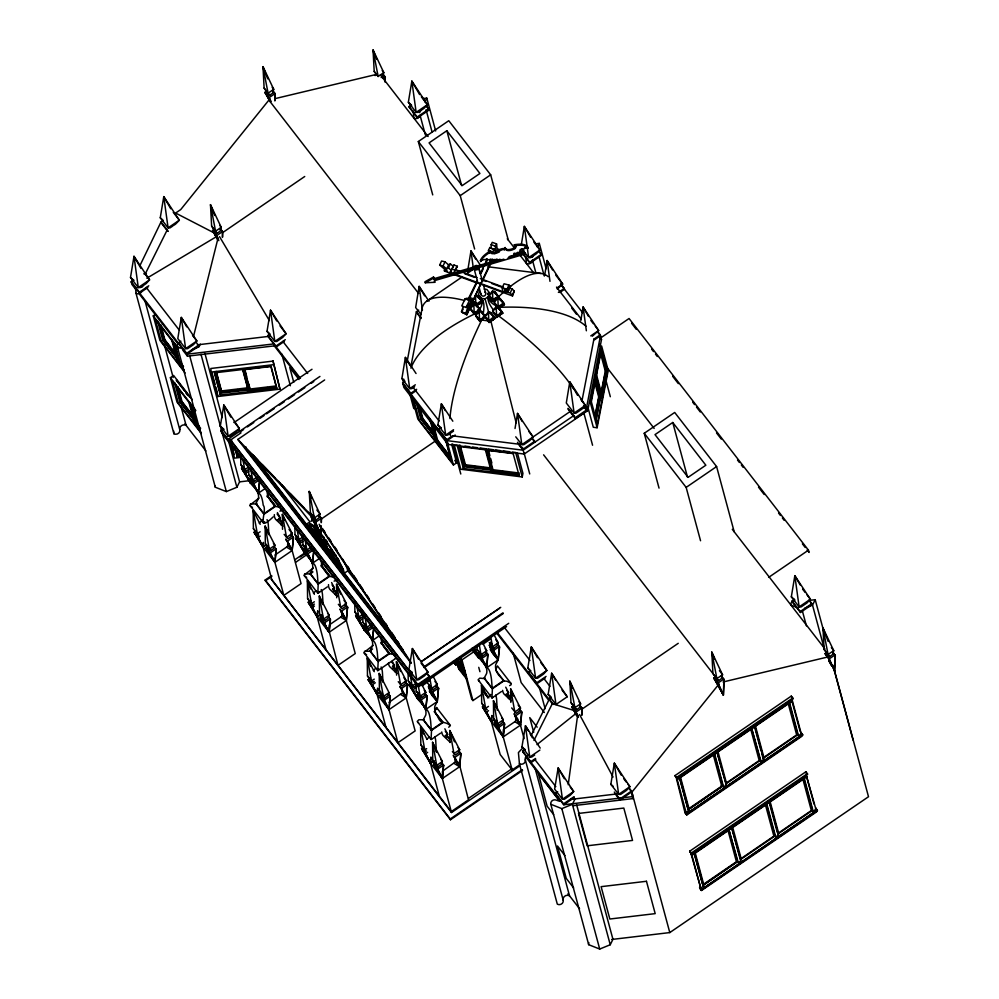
<?xml version="1.0" encoding="UTF-8"?>
<svg xmlns="http://www.w3.org/2000/svg" width="999" height="999" viewBox="0 0 999 999"><rect width="100%" height="100%" fill="white"/><g stroke="black" fill="none" stroke-linecap="round" stroke-linejoin="round"><path stroke-width="1.5" d="M274.962 559.39L274.912 562.325L283.828 595.379L301.061 583.603L292.145 550.549L285.789 539.01M442.457 771.203L442.345 778.533L451.261 811.588L468.494 799.812L458.903 762.424M503.334 729.582L503.221 736.912L512.137 769.967L519.517 764.922M222.39 237.412L222.577 231.556L220.117 228.371M274.862 100.862L275.087 93.556L272.615 90.372M321.129 525.624L320.854 534.403L311.563 517.932L311.326 517.057L313.686 515.434M321.216 522.702L321.353 518.306L318.893 515.122M385.015 81.231L385.152 76.848L383.516 74.725M581.705 715.359L581.942 708.041L580.294 705.918M222.59 237L222.577 231.556L216.658 235.614L218.831 240.672M275.025 100.512L275.087 93.556L269.168 97.602L270.692 101.274M321.141 528.321L320.854 534.403L311.326 517.057L315.434 522.365L320.854 534.403L320.13 530.007M321.441 522.227L321.353 518.306L315.434 522.365L320.854 534.403L320.08 529.807M385.177 82.293L385.152 76.848L383.179 78.197M581.88 715.009L581.942 708.041L576.023 712.087L578.196 717.157M832.617 651.685L835.314 655.744L834.577 670.953L829.158 658.915L825.049 653.608L827.409 651.985M381.343 643.793L380.794 642.682M799.212 736.688L689.697 811.787L688.224 809.764L679.707 778.383L688.161 809.689L722.814 785.988L713.96 753.196M702.896 885.489L737.499 861.613L729.058 830.306M268.456 491.933L267.282 496.865L267.42 495.566L275.399 505.881L263.898 513.748L255.919 503.434L258.316 498.888A70.991 26.149 11 0 0 256.643 490.184M322.64 561.913L321.553 566.87L320.891 565.322M273.127 516.933C255.007 534.477 267.944 510.164 263.224 505.244A70.991 11.701 -82.8 0 0 260.377 494.705L250.374 482.879L251.049 475.399M259.44 481.231L258.354 493.194L264.111 489.26M263.361 542.395L262.949 546.878L271.865 579.932M321.603 565.534L329.595 575.849L318.082 583.716L317.407 575.212A70.991 11.701 -82.8 0 0 314.573 564.685L304.558 552.859L305.232 545.379M313.624 551.198L312.537 563.161L320.592 557.667M317.682 610.876L317.133 616.858L326.061 649.899M335.314 594.605L335.589 591.62L333.117 588.436M310.689 600.511L308.316 602.135L308.516 602.872L317.133 616.858L329.096 632.305L329.22 624.962L340.721 617.107L346.328 620.516L341.621 611.113L347.54 607.067L346.328 620.516L329.096 632.305L328.646 629.295L338.012 665.346L355.244 653.571L346.328 620.516L347.54 607.067L345.08 603.871M381.506 642.894L389.485 653.209L377.984 661.063L377.31 652.572A70.991 11.701 -82.8 0 0 374.463 642.032L364.46 630.207L364.997 624.225M373.526 628.558L372.44 640.521L378.196 636.588M377.585 688.224L377.035 694.205L385.951 727.26M399.875 686.338L406.231 697.876L415.147 730.918L397.914 742.707L388.998 709.652L390.209 696.191L388.574 694.068M395.217 671.952L395.479 668.968L393.019 665.784M434.14 711.563L442.832 722.09L431.331 729.957L430.656 721.453A70.991 11.701 -82.8 0 0 427.809 710.913L417.794 699.088L418.344 693.106M430.919 757.105L430.382 763.086L439.298 796.141M448.726 727.235L450.387 725.586C443.431 720.004 441.296 725.336 437.737 716.608A70.991 26.149 11 0 1 434.902 706.081L437.287 701.535L438.511 688.086L436.039 684.889M479.083 652.984L478.671 657.467L488.686 669.293A70.991 11.701 -82.8 0 1 491.533 679.832L492.207 688.336L503.708 680.469L498.613 674.987A70.991 26.149 11 0 1 495.779 664.46L498.164 659.914L499.587 647.202L496.915 643.281M490.584 645.117L490.859 642.132M491.795 715.496L491.258 721.478L500.174 754.52L512.137 769.967M490.097 642.832A84.703 31.206 11 0 0 493.131 654.07L498.164 659.914L499.388 646.465L493.456 650.511L498.164 659.914L486.663 667.782L478.046 653.808L477.847 653.071L480.219 651.448M509.44 699.225L509.702 696.228L508.066 694.105M254.021 486.525L250.374 482.879L251.161 475.811M259.777 480.482L258.354 493.194L249.538 478.471L253.646 483.778L258.354 493.194L258.142 490.084M263.424 542.644L262.949 546.878L274.912 562.325L292.145 550.549L293.556 537.824L290.896 533.903M281.281 525.212L281.393 521.64L278.933 518.456M308.216 556.493L304.558 552.859L305.182 547.202M313.961 550.449L312.537 563.161L303.921 549.188L303.721 548.451L306.094 546.828M317.769 611.201L317.133 616.858L321.228 614.647M368.107 633.853L364.46 630.207L365.085 624.55M373.863 627.797L372.44 640.521L363.624 625.799L367.732 631.106L372.44 640.521L372.227 637.399M377.672 688.548L377.035 694.205L388.998 709.652L406.231 697.876L407.642 685.152L404.982 681.231M388.998 709.652L384.29 700.237L380.182 694.929L388.998 709.652L390.209 696.191L384.29 700.237L388.998 709.652L380.382 695.679L380.182 694.929L382.555 693.318M419.755 700.911L417.794 699.088L418.431 693.443M425.362 693.818L427.197 696.69L425.786 709.402L437.287 701.535L438.511 688.086L432.579 692.132L437.287 701.535L436.838 698.538M431.006 757.442L430.382 763.086L442.345 778.533L459.577 766.757L460.989 754.045L459.14 751.173M441.895 775.536L442.345 778.533L437.637 769.13L443.556 765.084L442.345 778.533L433.529 763.823L437.637 769.13L442.345 778.533L443.556 765.084L441.92 762.961M478.996 654.645L478.671 657.467L473.189 648.576M486.451 664.672L486.663 667.782L481.955 658.378L487.874 654.333L486.663 667.782L477.847 653.071L481.955 658.378L486.663 667.782L487.874 654.333L486.238 652.197M490.659 645.366L490.971 642.544M491.895 715.821L491.258 721.478L503.221 736.912L520.454 725.137L521.865 712.424L519.205 708.491M502.797 721.34L504.632 724.2L503.221 736.912L494.605 722.939L494.405 722.202L496.765 720.579M568.219 784.752L577.684 714.809M381.568 643.893L382.192 640.309M130.494 277.472L133.991 256.318L149.563 279.87L146.154 283.566L140.285 287.575L138.299 287.562L130.494 277.472L133.916 280.382M172.989 225.886L170.055 227.884L168.082 227.872L160.265 217.782L163.774 196.628L179.333 220.18L176.786 222.952M220.304 426.173L223.813 405.02L239.373 428.559L235.964 432.267L230.095 436.276L228.122 436.263L220.304 426.173L223.726 429.071M267.02 331.343L270.517 310.19L286.089 333.741L282.68 337.437L276.81 341.458L274.825 341.433L267.02 331.343L269.305 333.279M408.354 102.26L411.85 81.106L427.41 104.658L424.013 108.354L418.131 112.375L416.158 112.35L408.354 102.26L410.626 104.196M414.622 386.663L411.688 388.661L409.715 388.648L401.898 378.559L405.394 357.405L416.046 373.514M453.534 431.093L447.652 435.114L445.679 435.089L437.874 425.012L441.371 403.846L452.834 421.203M467.457 272.115L470.966 250.949L480.794 265.821M408.878 669.692L412.387 648.538L427.947 672.09L424.55 675.786L418.668 679.795L416.695 679.782L408.878 669.692L412.312 672.589M521.353 244.518L524.35 226.386L539.922 249.937L536.513 253.634L530.644 257.655L528.658 257.63L521.715 248.664M515.022 428.521L517.519 413.411L533.079 436.963L529.682 440.659L523.801 444.68L521.828 444.655L515.759 436.813M544.617 275.624L547.115 260.514L562.674 284.066L557.317 289.111M580.831 320.567L583.079 306.968L598.651 330.519L592.307 336.226M527.784 668.094L531.293 646.94L546.853 670.491L543.444 674.188L537.574 678.196L535.601 678.184L527.784 668.094L530.069 670.029M534.665 755.032L531.73 757.03L529.757 757.017L521.94 746.927L525.449 725.774L540.197 748.076M548.151 694.392L551.648 673.239L567.22 696.79L555.968 704.482L548.151 694.392L550.437 696.328M610.839 784.315L614.335 763.149L629.907 786.7L626.498 790.409L620.629 794.417L618.656 794.392L610.839 784.315L613.124 786.25M791.333 596.828L794.829 575.674L810.389 599.225L806.992 602.921L801.111 606.93L799.138 606.917L791.333 596.828L794.754 599.725M403.746 379.133L402.872 383.666L447.003 440.646L523.151 450.212L574 415.447M406.968 362.512L416.371 311.75L418.731 310.14M410.876 366.508L422.365 307.155A152.41 42.258 34 0 1 464.772 300.549M479.22 309.802A49.388 19.93 -13.4 0 0 478.509 295.204L479.27 291.333M477.41 307.367L477.972 304.483A49.388 13.699 34 0 0 482.642 300.387M493.306 309.777A49.388 13.699 34 0 1 488.561 296.466L489.31 292.595L486.9 289.473L484.128 289.136M463.374 468.456L457.392 446.291L513.074 453.284L519.055 475.449L463.374 468.456L464.011 465.172L462.812 460.739M491.383 469.53L465.147 466.233L465.447 464.735L460.202 445.342M519.243 475.174L491.271 471.653L491.558 470.167L463.723 466.67L458.141 445.979M518.943 474.513L492.694 471.216L492.994 469.73L487.749 450.324M454.208 444.792L460.801 469.243L522.24 476.96L522.939 473.376L517.494 453.234M581.98 400.786L593.993 338.748M404.982 381.168L402.634 382.779L403.896 387.487L448.027 444.468L524.175 454.033L587.749 410.577L586.713 406.755L600.461 335.726L597.639 332.093M587.749 410.577L601.498 339.548L600.224 334.84L597.502 331.331M600.499 352.872L596.066 375.749L602.047 397.914L600.449 397.714L595.042 377.672M594.83 416.758L598.676 396.878L595.054 383.441M595.304 415.846L598.551 399.063M595.841 420.017L600.274 397.078L598.676 396.878M600.861 394.056L605.294 371.116L600.062 351.71M596.016 420.616L600.449 397.714M601.623 391.633L605.169 373.314M601.261 350.424L606.905 371.316L602.16 395.779L596.528 374.887M602.047 397.914L607.355 370.454M597.127 427.747L608.216 370.454L601.623 345.991L590.534 403.284L597.127 427.747L593.294 427.26L587.862 407.117M435.214 710.614L436.551 707.529L449.925 724.812M496.091 668.993L497.427 665.921L510.801 683.191L511.201 684.677L509.602 685.614M193.506 336.501L217.982 238.311M318.206 582.979L318.082 583.716L310.102 573.401L312.5 568.868A70.991 26.149 11 0 0 310.826 560.164M466.583 314.061L462.275 312.462L466.795 314.822L470.005 306.805L465.809 313.361L461.501 311.775L463.186 306.631M465.809 313.361L468.756 304.358L466.071 307.492L461.763 305.894L465.109 298.788L467.008 298.202L471.316 299.8L468.356 307.33L473.688 298.951L481.643 282.043L466.795 314.822M264.648 521.603L263.936 523.226M318.831 591.57L317.807 593.231L303.971 575.187L313.187 568.044M378.733 668.93L377.709 670.591L363.873 652.534L373.089 645.391M278.896 521.328L280.232 518.069L277.422 512.587M333.079 591.296L334.415 588.036L331.606 582.554M372.04 624.575L371.153 626.748L368.181 628.771L366.82 627.36L362.874 622.277L362.774 613.286M392.982 668.656L394.318 665.384L392.207 661.276M389.048 692.619L387.712 695.878L384.74 697.901L379.433 691.408L379.22 673.426L389.048 692.619L383.366 696.49L379.22 673.426L382.754 681.892M446.316 737.537L447.652 734.277L444.855 728.795M507.192 695.916L508.541 692.657L505.731 687.175M439.672 265.085L441.583 261.014L444.992 261.838L448.613 264.847L450.362 263.848L453.196 266.308L451.286 270.379L448.451 267.907L446.703 268.906L443.069 265.909L439.672 265.085L447.377 271.428L444.168 270.242L444.368 271.004L476.885 283.004M443.069 265.909L444.992 261.838M446.703 268.906L448.613 264.847M448.451 267.907L450.362 263.848M451.286 270.379L453.983 265.022L457.392 266.283L453.296 273.601M488.961 253.359L488.461 250.412L489.81 247.527L495.504 249.962L495.467 246.254L496.565 243.918L492.257 242.332L491.158 244.668L491.196 248.364L495.504 249.962M480.244 273.888L487.287 258.916M467.857 299.75L477.335 280.457M481.156 273.139L483.129 268.968M485.089 264.797L487.05 260.614M469.68 297.914L476.885 282.605M466.071 307.492L469.418 300.374L471.316 299.8M494.13 249.113L492.769 252.01L488.461 250.412M481.993 280.931L492.232 259.153M494.83 253.659L495.716 251.76L493.881 252.759M482.205 281.693L492.669 259.428M495.954 252.472L497.252 249.688L496.565 243.918M478.596 283.441L478.396 282.68L502.747 291.671L502.16 287.824L504.07 283.753L508.966 285.077L510.564 286.363L507.979 291.583L504.545 290.597L504.87 291.783L510.227 292.894L512.524 295.966L480.007 283.966M507.979 291.583L504.333 289.785L504.72 289.136L508.653 290.434L507.055 289.148L508.966 285.077M510.227 292.894L512.15 288.823L509.465 288.274M512.312 295.204L514.223 291.134L512.15 288.823M512.524 295.966L514.223 291.134M132.842 279.807L131.468 282.58L186.925 354.208L273.763 343.918L274.288 345.879L299.063 377.872M139.773 265.921L161.001 222.003L163.349 220.392M144.992 274.463L167.083 230.17M200.337 344.143L198.988 346.853L192.395 349.55M424.887 101.935L426.798 98.114L423.002 98.564M180.382 342.42A3.884 3.546 -15.1 0 0 177.422 346.815L215.309 487.237L226.336 491.583L236.875 487.275L239.573 481.855L227.884 438.536M537.387 247.215L539.298 243.394L535.501 243.843M573.426 805.656L632.842 798.601L632.317 796.64L563.748 804.769L522.914 752.035L524.3 749.275M531.193 735.439L549.125 699.5L551.473 697.889M533.966 740.459L552.335 703.646L573.801 710.414M560.614 800.436A4.208 3.859 -15.1 0 1 556.68 800.274A3.884 3.546 -15.1 0 0 550.799 804.282L561.825 808.628L572.365 804.32L575.062 798.9M550.799 804.282L588.686 944.692L599.712 949.05L610.252 944.742L612.949 939.322L576.673 804.869M804.607 608.354L812.512 605.119L815.209 599.7L809.277 600.399M476.535 303.221L475.886 304.458L472.727 300.387M474.862 311.863L474.213 313.099L470.267 308.004L473.788 303.858L475.949 304.133L479.882 309.215L474.213 313.099L473.788 303.858L479.882 309.215L477.834 309.84M480.232 318.793L479.582 320.03L475.636 314.947L479.158 310.789L481.306 311.064L485.252 316.146L479.582 320.03L479.158 310.789L485.252 316.146L483.204 316.77M493.543 299.101L492.882 300.324L488.099 294.106M489.498 319.955L488.836 321.191L481.593 311.775M497.227 314.673L496.578 315.896L492.632 310.814L496.153 306.668L498.314 306.943L502.247 312.025L496.578 315.896L496.153 306.668L502.247 312.025L500.199 312.65M424.3 719.779L418.881 719.767L417.22 721.415L431.056 739.472L431.718 738.86M485.102 678.633L479.757 678.146L478.096 679.807L491.933 697.851L492.594 697.24M241.546 468.156L250.374 482.879L245.667 473.476L241.546 468.156L250.374 482.879L251.348 481.306M453.196 266.308L453.983 265.022M295.741 538.136L304.558 552.859L299.85 543.444L295.741 538.136L304.558 552.859L305.532 551.273M358.004 613.873L355.632 615.484L355.831 616.233L364.46 630.207L365.434 628.621M411.351 682.754L408.978 684.377L409.178 685.114L417.794 699.088L418.768 697.514M479.657 655.893L478.671 657.467L473.064 648.101M461.501 311.775L463.174 309.141M457.392 266.283L455.207 269.53L459.577 271.154M262.475 519.855L259.265 523.201M289.323 543.98L286.538 547.127L275.025 554.994M490.784 694.442L487.574 697.801M517.632 718.568L514.847 721.715L504.483 728.795M431.056 739.472L431.593 729.12L431.331 729.957L423.339 719.642L425.736 715.109A70.991 26.149 11 0 0 424.063 706.393M491.933 697.851L492.482 687.499L492.207 688.336L484.228 678.021L486.613 673.488A70.991 26.149 11 0 0 484.952 664.772M719.093 683.903L631.905 792.157L632.317 796.64M311.438 524.762L310.989 527.185L325.499 545.916L310.726 527.372L311.176 524.937L312.812 525.661L325.224 546.103M509.19 256.593L524.325 252.148L524.875 254.083L434.553 280.632L434.74 282.317L425.274 282.754L424.975 281.755L433.541 276.998L434.303 279.708L501.61 259.927A3.009 1.211 -16.6 0 0 496.815 260.652A4.108 1.661 -16.6 0 0 494.53 259.553A4.108 1.661 -16.6 0 0 490.122 260.951A2.385 0.962 -16.6 0 0 489.922 259.59A2.385 0.962 -16.6 0 0 486.663 260.477A3.122 1.261 -16.6 0 0 484.215 259.578A3.122 1.261 -16.6 0 0 480.731 261.488L480.432 260.489A27.248 10.989 -16.6 0 1 490.359 250.936L490.671 251.948A5.282 2.135 -16.6 0 0 492.982 253.709A5.282 2.135 -16.6 0 0 498.826 252.11L498.039 249.313L500.099 249.525A2.647 1.074 -16.6 0 1 504.12 248.714L505.107 247.54L506.381 250.025A5.132 2.073 -16.6 0 0 513.661 249.325A5.132 2.073 -16.6 0 0 514.622 245.779L514.323 244.767A16.284 6.568 -16.6 0 1 527.722 247.153L528.021 248.164A5.132 2.073 -16.6 0 0 521.665 249.725A5.132 2.073 -16.6 0 0 520.541 252.722A3.596 1.449 -16.6 0 0 515.309 253.596A3.596 1.449 -16.6 0 0 515.272 255.906A5.17 2.085 -16.6 0 0 508.054 258.029L524.637 253.159M498.039 249.313L498.339 250.324L500.399 250.537A2.647 1.074 -16.6 0 1 504.42 249.725L505.107 247.54M523.176 747.514L518.419 752.572L519.43 763.773L557.317 904.182A3.884 3.546 -15.1 0 0 563.186 900.161A4.208 3.859 -15.1 0 1 569.492 895.753L535.227 768.78M259.003 498.064L249.787 505.207L263.624 523.264M282.904 510.089L279.907 511.163M337.088 580.057L334.103 581.131M313.449 593.181L315.946 590.784M340.721 617.107L342.295 615.584M373.351 670.529L375.849 668.131M389.111 702.322L402.197 692.944M426.698 739.422L429.195 737.025M443.606 770.416L455.544 761.825M536.987 744.605L575.686 713.698M482.005 301.511L476.086 305.557M487.724 297.714L489.747 296.228L487.749 297.802M485.701 317.083L479.832 321.328L475.674 315.821L479.832 321.328M500.337 307.292L504.37 304.32L500.262 299.013L504.433 304.508L500.337 307.292A152.41 61.476 -13.4 0 1 586.026 326.248M489.098 322.49L494.967 318.244L489.098 322.49L484.94 316.983L490.921 321.216A152.41 1.723 76.4 0 0 516.158 422.814M311.288 573.888L304.608 573.901M371.191 651.248L364.51 651.261M474.463 314.385L470.304 308.891L474.463 314.385L476.298 313.124A152.41 61.476 -13.4 0 0 410.926 368.194M493.131 301.623L494.967 300.362L488.973 296.129L494.967 300.362L493.131 301.623L488.973 296.129M492.719 311.888L496.828 317.195L502.759 313.149L498.588 307.655L502.759 313.149M688.224 809.764L722.814 785.988L723.551 786.95L726.36 785.039L716.77 751.273L726.36 785.039M267.42 90.672L265.047 92.295L269.58 100.774M272.165 87.275L273.738 89.311L272.577 93.232L269.618 95.267L268.069 93.194L273.738 89.311L262.987 66.658L264.123 88.099L267.557 92.607M375.124 75.587L377.497 73.963M374.2 71.404L378.134 76.486L383.803 72.602L373.052 49.95L374.2 71.404L376.773 74.775M381.168 77.547L382.654 76.536L383.803 72.602L382.23 70.579M173.976 225.212L175.924 223.876M136.688 290.609L131.993 284.54L131.219 281.693L133.566 280.082M219.655 225.287L221.229 227.322L220.067 231.244L217.108 233.267L215.559 231.194L221.229 227.322L210.477 204.658L211.626 226.111L215.047 230.619M222.59 232.655L304.732 176.498M426.273 105.469L429.233 109.878L417.482 117.907L409.315 107.368L409.078 106.481L411.426 104.87M409.315 107.368L411.675 105.769M147.852 287.487L139.623 293.119L139.385 292.22L148.776 285.789M417.482 117.907L417.232 117.02L428.983 108.978M185.165 372.964L159.865 340.309L153.272 315.846L155.407 314.385M432.729 194.892L418.331 141.533L448.776 120.717L490.671 174.825L508.279 240.047M446.828 130.744L429.083 142.882L462.175 185.614L479.92 173.476L446.828 130.744L461.625 185.589M184.003 370.716L161.226 341.308L162.837 340.222L157.655 321.004M176.885 357.954L163.586 340.771L164.922 339.86L160.901 324.937M178.771 343.668L178.534 342.782L180.881 341.171M274.288 345.879L187.462 356.168L186.688 353.321L198.439 345.279L195.729 341.77M186.925 354.208L198.689 346.178L198.439 345.279M184.078 369.88L178.384 362.525L179.72 361.601L183.516 366.521M201.361 433.578L176.998 402.122L170.404 377.659L173.601 375.474L192.345 399.662M474.625 249.001L460.227 195.642L490.671 174.825M300.437 378.359L267.994 336.451L267.744 335.564L270.105 333.953M201.136 432.53L178.359 403.134L179.957 402.035L174.775 382.829M192.295 408.791L195.916 422.227L180.719 402.597L182.055 401.685L178.022 386.763M284.378 341.371L276.149 346.99L275.911 346.104L285.314 339.672M200.262 430.469L195.517 424.338L196.853 423.426L200.649 428.334M506.593 626.585L418.419 686.862L221.691 432.804L221.041 430.382L223.389 428.783M223.826 429.533L221.278 431.281L418.007 685.339L508.728 623.314M234.053 422.54L312 369.255M426.648 301.198L462.187 276.898M465.996 274.3L474.875 268.219M319.942 376.436L229.358 438.361L412.412 674.75M241.046 431.281L243.594 429.533M247.427 426.91L253.796 422.552M260.177 418.194L264.011 415.572M266.558 413.836L274.213 408.591M279.32 405.107L284.428 401.623M288.249 399.001L294.63 394.642M298.451 392.02L304.832 387.662M311.213 383.304L313.773 381.556M231.78 440.209L229.433 441.808L229.196 440.921L240.946 432.892L238.224 429.37M411.089 663.124L237.862 439.435L324.65 379.945M521.828 252.647L521.578 251.76L523.938 250.15M319.53 525.699L405.956 655.581L245.092 447.852L246.166 447.127M541.495 254.258L541.733 255.157L529.982 263.187L529.745 262.3L541.495 254.258L538.773 250.749M470.267 308.004L472.539 306.456M491.208 293.694L488.936 295.242L492.457 291.096L494.617 291.371L498.551 296.453L492.882 300.324L492.457 291.096L498.551 296.453L495.017 298.089M481.555 300.574L475.886 304.458L475.462 295.217L477.609 295.492L481.555 300.574L475.462 295.217M478.509 295.204L480.931 298.326L485.089 298.851L488.561 296.466M487.774 297.577L489.747 296.228M483.491 300.711L477.972 304.483A152.41 42.258 34 0 0 471.516 302.422M247.577 467.782L244.743 469.717L240.809 464.635L240.697 455.644M493.081 301.436L499.013 297.39L494.892 292.083L499.013 297.39M242.932 459.627L244.743 469.717L246.116 471.128L249.076 469.105M475.636 314.947L477.909 313.386M248.626 471.441L245.667 473.476L250.374 482.879M500.387 305.02L498.251 307.267L494.305 302.173L497.827 298.027L499.975 298.301L503.921 303.384L498.251 307.267L497.827 298.027L503.921 303.384L501.873 304.008M488.311 313.773L484.902 316.109L488.424 311.95L490.571 312.225L494.517 317.307L488.836 321.191L488.424 311.95L494.517 317.307M492.632 310.814L494.905 309.265M498.451 308.366L504.433 304.508M257.455 476.798L252.735 480.032L248.788 474.95L248.701 467.457M490.984 318.943L492.457 317.932M250.649 468.506L252.735 480.032L254.096 481.443L257.068 479.42M489.048 322.29L494.967 318.244M496.828 317.195L502.709 312.962L490.921 321.216L481.668 320.055A152.41 44.693 -61 0 0 449.925 418.556M259.578 479.732L253.646 483.778L258.354 493.194L257.904 490.184M415.334 384.802L409.715 388.648L405.394 357.405L410.052 365.484M557.055 287.912L562.674 284.066L555.731 275.1M415.734 390.984L411.026 394.205L410.789 393.306L416.658 389.298M558.379 292.407L564.248 288.386L560.626 283.704M559.79 292.495L564.497 289.285L564.248 288.386M445.479 439.535L451.461 461.7L419.193 420.042L420.804 418.943L416.408 402.684M434.852 436.675L421.553 419.505L422.889 418.593L419.667 406.655M260.165 531.78L257.33 533.716L253.384 528.633L253.172 510.651L260.19 524.363M277.397 520.004L280.232 518.069L277.073 513.998M260.215 536.126L258.242 537.474L262.949 546.878L265.684 545.417M266.646 544.355L262.949 546.878L254.133 532.167L258.242 537.474L262.949 546.878L262.5 543.881M438.836 430.119L438.598 429.22L440.946 427.622M268.469 545.991L266.096 547.602L266.296 548.351L274.912 562.325L276.323 549.612L274.488 546.74M316.858 510.002L320.005 514.073L318.843 517.994L315.884 520.017L314.335 517.944L320.005 514.073L309.253 491.408L310.402 512.862L313.823 517.37M270.654 550.574L273.626 548.551L274.962 545.292L265.135 526.098L265.347 544.08L270.654 550.574L265.347 544.08M321.253 519.03L435.152 441.171M309.39 527.497L309.028 525.536A29.608 4.258 55.6 0 1 322.989 537.637A29.608 4.258 55.6 0 1 341.858 567.932L342.732 570.554L309.39 527.497L310.19 526.948L309.827 524.987A29.608 4.258 55.6 0 1 310.589 524.063M312.812 525.661L326.011 546.753L323.576 536.6M446.316 441.483L451.548 460.876L436.351 441.246L437.687 440.334L450.986 457.517M453.558 429.707L445.679 435.089L441.371 403.846L445.242 410.577M590.771 335.901L598.651 330.519L595.179 326.036M315.322 527.26A26.561 3.821 55.6 0 0 313.736 525.949L313.474 526.136A26.561 3.821 55.6 0 1 315.06 527.435M303.659 536.463L298.926 539.697L294.992 534.615L294.88 525.624M448.027 444.468L446.753 439.76L452.634 435.739M594.343 338.861L600.224 334.84M447.003 440.646L455.219 435.027M594.58 339.747L600.461 335.726M297.115 529.607L298.926 539.697L300.299 541.108L303.259 539.085M302.809 541.421L299.85 543.444L304.558 552.859M600.811 337.824L629.07 318.506L808.453 550.162L809.078 552.459L807.167 549.987M311.638 546.778L306.918 550.012L302.972 544.93L302.872 535.926M522.577 770.441L450.474 819.742L265.422 580.769L265.21 580.007L271.653 575.599M294.83 559.752L305.132 552.722M265.422 580.769L271.853 576.373M300.187 557.005L305.332 553.483M304.845 538.473L306.918 550.012L308.291 551.423L311.251 549.388M295.579 562.35L305.844 555.332M312.774 550.387L307.829 553.758L312.537 563.161L312.325 560.052M336.163 555.444L327.173 548.326L325.487 540.909M328.421 549.712L342.844 568.868L328.147 549.9L336.201 555.881M411.625 396.016L417.832 419.031L453.434 464.997L456.643 462.812L451.598 444.105M312.662 571.653L310.102 573.401L311.226 573.651M312.787 572.127L310.227 573.876L318.206 584.178L317.807 593.231M571.253 410.751L521.828 444.655L517.519 413.411L522.177 421.491M524.175 454.033L522.902 449.325L534.665 441.283L531.943 437.774M584.178 408.491L586.713 406.755M399.263 644.13L344.343 573.201L347.814 570.829A31.881 4.595 55.6 0 0 342.694 559.215M318.132 593.194L327.322 586.913M586.937 409.727L587.175 410.614L575.424 418.643L575.187 417.757L586.937 409.727L584.215 406.206M314.348 601.76L311.513 603.696L307.58 598.613L307.367 580.631L314.373 594.33M332.517 589.335L334.415 588.036L332.055 584.989M310.889 589.085L307.367 580.631L311.513 603.696L312.887 605.107L314.36 604.095M314.41 606.093L312.437 607.442L317.133 616.858L319.605 615.172M322.652 615.958L320.279 617.582L320.479 618.319L329.096 632.305L330.519 619.58L328.671 616.72M324.85 620.554L327.809 618.531L329.146 615.259L319.33 596.066L319.53 614.06L324.85 620.554L319.53 614.06M363.549 613.811L358.828 617.045L354.895 611.962L354.782 602.971M356.755 605.506L358.828 617.045L360.202 618.456L363.161 616.433M362.712 618.768L359.752 620.791L364.46 630.207L364.011 627.197M659.04 488.124L644.243 433.279L674.7 412.462L716.595 466.57L734.19 531.793M371.541 624.125L366.82 627.36L364.735 615.821M372.664 627.734L367.732 631.106L372.44 640.521L371.99 637.512M672.752 422.49L655.007 434.627L688.086 477.347L705.843 465.222L672.752 422.49L687.549 477.335M372.552 649.013L370.005 650.761L377.984 661.063L378.259 660.239L377.709 670.591M378.022 670.541L396.403 657.979L395.379 658.353M370.592 677.871L368.219 679.482L368.419 680.232L377.035 694.205L379.77 692.744M374.25 679.108L371.416 681.043L367.47 675.961L367.257 657.979L374.275 671.69M392.42 666.683L394.318 665.384L391.945 662.337M370.791 666.445L367.257 657.979L371.416 681.043L372.789 682.454L374.263 681.443M375.287 682.767L372.327 684.802L377.035 694.205L380.731 691.683M500.736 607.33L421.566 661.45L499.488 608.329M409.852 674.8L409.615 673.913L411.963 672.302M700.549 540.746L686.151 487.387L716.595 466.57M423.888 666.895L502.997 612.824M424.1 667.669L503.196 613.586M415.01 683.99L412.175 685.938L408.241 680.843L408.141 673.351M410.352 675.836L412.175 685.938L413.549 687.337L416.508 685.314M418.419 686.862L417.769 684.44L429.52 676.41L426.798 672.901M416.059 687.662L413.087 689.685L417.794 699.088L417.345 696.091M474.962 647.389L476.935 646.041M467.257 679.807L458.641 668.806L456.493 660.863L457.992 659.839M457.417 661.213L458.941 669.068L457.417 661.213L464.81 670.766M422.14 685.801L430.194 680.294M483.017 644.18L489.922 639.46M481.668 694.617L472.927 700.586L461.95 659.889L474.438 651.348M453.096 661.475L455.831 665.022L457.33 663.998M419.33 693.069L416.97 694.68L417.17 695.429L425.786 709.402L426.998 695.941L421.079 699.999L425.786 709.402L425.574 706.293M489.348 645.204L493.456 650.511L498.164 659.914L489.348 645.204L491.72 643.581M416.133 683.666L416.221 691.158L421.528 697.652L424.488 695.629L425.836 692.369L421.628 684.14M427.722 683.291L433.042 689.785L436.001 687.762L437.337 684.502L433.129 676.273M477.06 646.54L477.097 649.537L482.405 656.031L485.377 654.008L486.713 650.749L482.505 642.519M493.918 648.176L489.423 642.632L493.918 648.176L496.878 646.141L498.214 642.881L494.006 634.652M466.421 676.735L461.65 670.566L461.351 667.27M528.758 673.201L528.521 672.302L530.869 670.704M431.368 739.435L440.559 733.154M492.245 697.814L501.436 691.533M426.648 748.638L424.75 749.937L420.816 744.854L420.604 726.86L426.923 739.198M444.817 736.213L447.652 734.277L445.292 731.231M488.474 706.38L485.639 708.316L481.693 703.234L481.481 685.239L487.799 697.577M505.694 694.592L508.541 692.657L506.955 690.621M427.647 752.334L425.674 753.683L430.382 763.086L434.478 760.888M488.523 710.714L486.55 712.062L491.258 721.478L493.993 720.004M507.729 697.589L509.702 696.228L509.902 696.977L508.266 694.854M545.142 678.109L536.913 683.741L536.675 682.841L546.078 676.41M432.842 761.413L430.382 763.086L421.566 748.376L425.674 753.683L430.382 763.086L429.932 760.089M493.718 719.792L491.258 721.478L482.442 706.755L486.55 712.062L491.258 721.478L490.809 718.468M438.086 766.795L441.046 764.759L442.382 761.5L432.567 742.307L432.779 760.289L438.086 766.795L432.779 760.289M498.963 725.174L501.923 723.139L503.271 719.879L493.444 700.686L493.656 718.681L498.963 725.174L493.656 718.681M549.125 699.5L548.888 698.613L551.236 697.002M574.275 705.157L571.903 706.78L576.435 715.259M579.02 701.773L580.594 703.808L579.432 707.729L576.473 709.752L574.924 707.679L580.594 703.808L569.842 681.143L570.978 702.597L574.413 707.092M768.643 577.385L808.453 550.162M581.955 709.14L678.246 643.306M522.914 752.035L522.677 751.148L525.024 749.537M468.543 798.401L512.212 768.543M539.885 750.087L529.757 757.017L525.449 725.774L528.546 731.156M451.261 811.588L271.179 579.033L451.511 812.524L519.58 765.996M535.776 759.352L531.068 762.574L530.831 761.675L535.539 758.466M450.474 819.742L450.262 818.98L522.377 769.68M809.252 600.037L812.212 604.432L800.461 612.474L792.294 601.935L792.057 601.048L794.405 599.437M800.461 612.474L800.211 611.575L811.962 603.546M716.233 676.098L713.86 677.722L714.098 678.596L723.388 695.067L724.138 679.857L721.428 675.786M719.405 670.666L722.552 674.737L721.39 678.658L718.431 680.681L716.882 678.608L722.552 674.737L711.788 652.072L712.936 673.526L716.37 678.034M555.594 794.23L555.357 793.343L557.704 791.732M574.325 797.539L563.748 804.769L563.511 803.883L574.088 796.653M831.368 647.577L833.728 650.624L832.567 654.557L829.607 656.58L828.059 654.507L833.728 650.624L822.976 627.971L824.125 649.425L827.547 653.92M631.48 791.033L631.718 791.92L619.967 799.949L619.73 799.063L631.48 791.033L628.758 787.512M675.012 775.599L791.258 696.128L792.744 698.039L792.944 698.801L676.698 778.283L675.012 775.599L676.698 778.283M676.485 777.522L792.744 698.039M713.423 755.306L721.74 786.126L688.96 808.541L680.244 776.248M801.448 734.452L801.935 736.238L686.75 814.984L684.989 812.612L676.498 778.808L677.247 779.757L792.432 701.011L791.683 700.062L800.137 731.368M725.624 784.078L760.276 760.389L751.822 729.07M760.276 760.389L761.013 761.338L763.823 759.427L763.074 758.466L797.726 734.777L789.285 703.471M684.814 811.975L686.475 814.522L802.721 735.039L801.073 732.492L801.273 733.815L798.476 735.739L797.726 734.777M684.989 812.612L686.263 813.198L686.75 814.984M800.711 733.491L801.073 732.492M685.351 811.6L686.101 812.562L688.898 810.639L679.944 777.459L789.522 702.547L798.476 735.739M688.561 812.274L686.001 814.023L685.526 812.237M686.301 813.885L802.559 734.402M689.697 851.223L805.943 771.74L807.429 773.663L807.642 774.425L691.383 853.895L689.697 851.223L691.383 853.895M689.909 851.985L690.434 851.623L700.786 888.173L703.596 886.263L694.642 853.084L804.207 778.171L813.161 811.35L815.971 809.427L806.38 775.674M805.619 772.876L805.943 771.74M691.183 853.134L807.429 773.663M807.117 776.635L691.932 855.381L691.196 854.42M815.971 809.427L815.758 808.116L817.419 810.664L701.161 890.134L699.687 888.223L700.049 887.224M766.108 803.196L774.962 836.001L740.309 859.689L731.855 828.383M803.97 779.083L812.424 810.389L777.771 834.09L778.508 835.039L775.711 836.962L774.962 836.001M699.687 888.223L700.961 888.81M813.91 812.312L704.382 887.412L702.909 885.376L737.499 861.613L738.249 862.574L741.046 860.651L731.455 826.897M701.161 890.134L817.244 810.027M611.688 939.472L669.792 932.579L868.506 796.727L833.041 665.272M146.865 278.209L217.407 236.089M476.298 313.124L474.413 314.198L480.394 310.339L476.273 305.032M496.778 317.008L498.663 315.934A152.41 42.258 34 0 1 570.317 384.103M425.274 282.754L433.841 278.009L433.541 276.998M250.424 503.933L257.105 503.921L255.919 503.434M434.003 278.696L499.812 259.353M449.063 275.274L453.509 273.963M465.347 270.479L469.792 269.181M483.116 265.259L487.562 263.961M499.413 260.477L503.846 259.166M517.17 255.245L521.615 253.946M274.962 98.651L376.436 74.425M723.089 681.98L829.108 656.668M484.228 678.021L484.94 678.059M423.339 719.642L424.063 719.68M143.881 273.913L146.416 273.614M197.415 344.842L269.955 336.238M273.039 361.101L210.826 368.481L211.151 372.065L217.757 396.516L279.97 389.148L273.039 361.101L279.97 389.148M211.151 372.065L273.364 364.685M251.486 368.169L242.545 369.218L248.526 391.383L276.848 388.024M254.47 367.807L267.882 366.221M270.904 366.521L244.33 369.667L249.975 390.559L276.536 387.412L271.166 366.521M216.284 371.516L221.516 390.921L248.077 387.762L248.214 389.26L221.653 392.407L216.009 371.516M234.965 389.972L237.949 389.622M242.42 389.098L245.404 388.736M244.605 369.667L249.837 389.061L276.411 385.914M214.623 372.552L220.205 393.231L248.389 389.897L248.526 391.383M263.361 388.124L267.807 387.587M272.265 387.063L275.225 386.713M220.367 395.03L276.735 388.349L270.754 366.183L214.385 372.864L220.367 395.03L220.205 393.231M239.947 454.508L236.988 454.857L235.789 450.424M234.753 447.789L237.15 456.655L241.721 456.118M240.609 457.43L234.54 458.141L230.657 443.756M239.922 481.818L249.163 480.719M570.604 799.425L617.17 793.905M578.446 813.448L623.813 808.066L632.542 840.421L587.175 845.803L578.846 814.922M502.959 680.319L503.708 680.469M487.812 266.758L541.033 273.451M488.786 299.588L494.967 300.362A49.388 14.486 -61 0 1 489.235 299.8M605.294 371.116L606.905 371.316M416.308 408.791L413.748 408.466L409.865 394.081M453.459 435.964L520.279 444.355M455.744 444.98L460.352 445.554M464.96 446.141L469.567 446.715M472.639 447.102L477.247 447.677M480.319 448.064L484.927 448.638M487.999 449.026L492.607 449.612M495.679 450L500.287 450.574M503.359 450.961L509.502 451.735M512.574 452.122L515.646 452.497L522.24 476.96M511.788 452.822L485.289 449.488L491.271 471.653M513.299 453.621L487.062 450.324L492.694 471.216M465.447 464.735L491.683 468.032M474.313 466.471L478.733 467.02M483.141 467.582L486.088 467.944M492.994 469.73L519.23 473.026M502.435 471.528L507.08 472.115M511.713 472.702L514.81 473.089M502.16 287.824L507.055 289.148M280.257 507.18C272.852 506.343 275.087 506.006 270.304 500.399A70.991 26.149 11 0 1 267.233 491.52M334.44 577.147C327.048 576.323 329.27 575.973 324.488 570.379A70.991 26.149 11 0 1 321.416 561.488M394.343 654.507C386.938 653.671 389.173 653.334 384.39 647.727A70.991 26.149 11 0 1 381.318 638.836M491.158 244.668L495.467 246.254M480.307 278.609L503.221 287.063M462.5 272.228L477.085 277.61M464.66 273.714L474.55 277.372M481.93 279.895L486.163 281.456M491.82 283.541L501.71 287.2M452.072 269.093L455.469 270.354M454.745 274.138L478.084 282.754L478.296 283.529M469.38 297.365L473.688 298.951M465.109 298.788L469.418 300.374M177.422 346.815L182.929 348.988M797.839 607.792L790.946 605.069A3.884 3.546 -15.1 0 1 792.519 601.298M502.884 680.806L507.005 681.268L510.801 683.191M252.485 507.405L250.25 505.981M306.681 577.385L304.433 575.961M366.571 654.732L364.335 653.309M214.698 233.204L175.624 213.049L180.744 209.553L268.893 100.1L418.643 293.481M286.538 547.127L292.145 550.549L293.356 537.087L287.437 541.133L292.145 550.549L287.55 544.605M514.847 721.715L520.454 725.137L524.1 738.661M400.624 694.455L406.231 697.876L407.442 684.415L401.523 688.461L406.231 697.876L402.547 693.119M453.971 763.336L459.577 766.757L460.789 753.296L454.87 757.354L459.577 766.757L458.903 762.249M489.81 247.527L491.196 248.364M473.214 301.248L475.586 302.872L473.176 301.099M475.724 316.009L478.096 317.632M371.116 651.011L370.005 650.761L372.402 646.216A70.991 26.149 11 0 0 369.555 635.689M484.94 316.983L487.337 318.681M327.435 548.139L334.19 553.483M328.147 549.9L335.939 556.056M511.176 700.761L503.908 693.905A39.111 14.411 11 0 1 502.622 690.346M282.867 526.173L275.599 519.305A39.111 14.411 11 0 1 274.338 514.622M337.05 596.141L329.782 589.285A39.111 14.411 11 0 1 328.521 584.602M396.953 673.488L389.685 666.633A39.111 14.411 11 0 1 388.399 663.074M450.299 742.382L443.032 735.526A39.111 14.411 11 0 1 441.745 731.967M378.596 689.972L380.282 691.333M478.558 680.581L479.483 681.33M417.669 722.19L418.606 722.951M401.898 378.559L404.183 380.494M437.874 425.012L441.296 427.909M160.265 217.782L162.55 219.718M521.94 746.927L525.374 749.837M436.85 698.651L437.287 701.535L432.255 695.691A84.703 31.206 11 0 1 429.22 684.452M313.112 517.207L237.862 439.435M253.459 455.569L257.767 460.027M262.088 464.485L275.012 477.872M281.481 484.565L284.715 487.912M290.097 493.481L304.108 507.979M308.416 512.437L311.651 515.784M245.092 447.852L312.45 517.557M477.097 649.537L482.405 656.031M481.693 703.234L487 709.727L485.639 708.316L481.481 685.239L485.601 695.117M429.358 685.214L433.042 689.785M240.809 464.635L244.056 468.481M248.788 474.95L254.096 481.443M294.992 534.615L300.299 541.108M302.972 544.93L308.291 551.423M354.895 611.962L360.202 618.456M362.874 622.277L368.181 628.771M408.241 680.843L413.549 687.337M416.221 691.158L421.528 697.652M253.384 528.633L258.704 535.127L257.33 533.716L253.172 510.651L254.945 514.885M307.58 598.613L312.887 605.107M367.47 675.961L372.789 682.454M379.433 691.408L381.88 694.293M420.816 744.854L426.123 751.348L424.75 749.937L420.604 726.86L423.551 733.915M421.453 702.734L422.902 704.57M631.593 323.264L636.363 329.42M651.635 349.138L653.546 351.598M655.444 354.071L657.354 356.531M672.627 376.248L678.346 383.641M692.657 402.122L694.567 404.595M696.478 407.055L700.299 411.988M716.52 432.929L721.29 439.085M737.512 460.039L739.422 462.5M741.32 464.972L743.231 467.432M758.503 487.15L764.223 494.542M778.546 513.024L780.444 515.484M782.354 517.957L784.265 520.417M802.397 543.831L805.256 547.527M421.341 96.816L427.41 104.658L416.158 112.35L411.85 81.106L419.605 94.568M533.841 242.095L539.922 249.937L528.658 257.63L524.35 226.386L530.556 237.163M802.584 589.135L805.182 592.494M806.917 594.742L810.389 599.225L799.138 606.917L794.829 575.674L800.261 585.089M426.511 106.356L429.233 109.878M539.01 251.636L541.733 255.157M809.49 600.923L812.212 604.432M590.834 320.429L593.443 323.788M560.864 284.603L582.629 312.699M599.612 337.125L601.498 339.548M556.505 287.1L581.168 318.943M571.715 308.092L576.423 314.161M832.854 652.559L835.314 655.744M409.078 106.481L417.232 117.02M521.578 251.76L529.745 262.3M792.057 601.048L800.211 611.575M522.727 253.821L529.982 263.187M382.929 74.538L385.389 77.722M380.419 74.925L428.109 136.513M507.267 238.749L514.91 248.601M517.769 252.297L533.978 273.239M606.468 366.845L654.158 428.434M732.292 529.333L824.899 648.913M824.125 649.425L829.607 656.58M829.395 659.802L825.049 653.608M418.331 141.533L460.227 195.642M644.243 433.279L686.151 487.387M581.018 399.8L585.364 405.394L581.955 409.091L576.086 413.111L574.113 413.087L566.296 403.009L569.792 381.843L585.364 405.394L574.113 413.087L569.792 381.843L577.547 395.317M583.553 405.931L587.175 410.614M487.712 293.256L489.285 295.292M488.149 294.293L489.797 296.416M498.501 308.554L494.393 303.246M567.932 408.391L575.187 417.757M792.944 698.801L791.258 696.128M568.169 409.278L575.424 418.643M477.897 296.204L482.067 301.698M495.017 318.431L490.909 313.124M472.802 301.311L475.312 304.683M801.248 733.129L802.721 735.039M272.852 91.246L275.324 94.43M803.571 777.597L804.32 778.546M721.665 676.673L723.313 678.796M264.123 88.099L269.618 95.267M528.746 431.356L533.079 436.963M265.284 93.169L269.405 98.476M532.18 438.673L534.902 442.182L534.665 441.283M543.606 454.832L718.431 680.681M817.419 810.664L815.758 808.116M815.396 809.115L816.146 810.064M714.098 678.596L718.219 683.903L723.388 695.067L723.9 678.97L717.981 683.029L718.219 683.903M751.423 727.584L761.013 761.338M815.883 810.901L816.62 811.85L701.435 890.596L700.212 887.861M812.424 810.389L813.161 811.35M420.854 314.26L415.646 307.53L419.143 286.376L428.971 301.248M416.371 311.75L420.904 317.607M517.47 442.295L522.902 449.325M416.62 312.637L421.153 318.494M518.618 444.355L523.151 450.212L522.477 447.377M412.812 387.025L439.135 421.016M721.191 785.401L721.74 786.126M402.634 382.779L410.789 393.306M438.598 429.22L446.753 439.76M428.396 417.482L430.294 419.93M435.464 426.486L437.362 428.946M422.889 418.593L434.29 433.316M423.077 419.255L432.555 431.493M454.77 460.389L456.643 462.812M420.804 418.943L435.027 437.325M448.289 454.445L437.849 440.971L432.854 422.427M451.698 461.488L435.589 440.684L429.607 418.519M728.658 828.808L738.249 862.574M220.354 229.258L222.814 232.442M211.626 226.111L217.108 233.267M217.07 238.786L212.55 230.294L216.658 235.614L218.456 239.623M212.787 231.181L216.895 236.488M702.447 883.815L694.005 852.497L694.742 853.458M579.707 705.731L582.18 708.928M280.007 325.899L286.089 333.741L274.825 341.433L270.517 310.19L276.723 320.966M540.771 662.637L546.853 670.491L535.601 678.184L531.293 646.94L537.487 657.704M562.012 690.059L567.22 696.79M570.978 702.597L576.473 709.752M572.14 707.667L576.261 712.974M623.826 778.858L626.435 782.217M628.171 784.465L629.907 786.7L618.656 794.392L614.335 763.149L621.316 775.274M282.867 341.433L307.667 373.464M504.183 627.235L529.945 660.489M544.255 678.97L549.974 686.363M628.995 788.411L631.905 792.157L669.792 932.579M699.512 887.587L700.998 889.497M173.252 212.325L179.333 220.18L168.082 227.872L163.774 196.628L170.742 208.741M267.744 335.564L275.911 346.104M528.521 672.302L536.675 682.841M548.888 698.613L553.409 704.457M496.715 631.83L552.747 704.183M496.291 632.567L548.701 700.237M299.051 379.533L289.785 367.57L293.743 382.267M614.285 792.045L619.73 799.063M615.434 794.105L619.967 799.949M495.854 639.835L498.214 642.881L492.544 646.765L490.721 636.663M497.115 644.018L499.587 647.202M544.318 712.499L521.141 682.567L513.211 653.146M493.656 651.248L489.547 645.941L498.164 659.914M161.001 222.003L168.244 231.356M161.239 222.889L167.582 231.081M490.184 649.612L497.277 658.778M485.139 648.713L486.713 650.749L481.031 654.632L479.22 644.53M485.614 651.885L488.074 655.069M495.729 670.154L503.833 680.931L492.332 688.798L484.353 678.483M537.162 727.185L529.745 717.607L533.716 732.317M518.131 705.057L520.491 708.104L519.155 711.363L516.196 713.386L511.675 707.916M478.046 653.808L482.155 659.115M472.814 648.975L476.623 653.883L475.811 650.898M472.028 648.376L476.773 654.495M520.217 710.301L521.865 712.424M471.778 648.576L476.523 654.707L475.324 650.274M471.94 649.537L478.496 658.004L477.335 653.696M514.098 713.611L520.454 725.137L521.665 711.675L515.746 715.734L520.454 725.137L520.004 722.14M514.298 714.347L515.946 716.47M570.217 787.037L573.688 791.52L570.292 795.216L564.41 799.237L562.437 799.212L554.62 789.123L558.129 767.969L573.688 791.52L562.437 799.212L558.129 767.969L564.323 778.745M515.846 719.193L520.454 725.137L520.004 722.252M460.039 657.429L461.95 659.889M459.815 657.704L462.05 660.451M459.453 657.579L462.225 661.163M458.953 657.929L462.125 661.875M484.09 691.658L488.861 697.814M463.374 665.559L459.053 660.963L462.874 665.896M485.039 693.493L487.899 697.19M535.114 759.877L555.806 786.6M456.855 659.128L464.248 668.681M501.685 717.844L503.271 719.879L497.589 723.763L493.444 700.686L496.391 707.742M456.356 659.465L465.184 671.003M456.493 660.863L464.71 671.478M456.918 661.55L465.234 672.302M502.997 722.077L504.632 724.2M462.15 670.217L465.971 675.162M456.393 663.448L459.215 667.095M454.058 661.6L455.407 664.323L454.595 661.326M459.44 668.731L465.909 677.085M522.677 751.148L530.831 761.675M555.357 793.343L563.511 803.883M526.298 757.679L559.54 800.599M559.727 801.335L538.399 773.8L547.127 806.156L553.621 814.535M482.642 707.492L486.75 712.799M494.605 722.939L498.713 728.246L503.221 736.912L504.433 723.463L498.513 727.509L498.713 728.246M144.356 273.139L149.563 279.87L138.299 287.562L133.991 256.318L140.971 268.431M192.532 335.352L196.865 340.959L193.469 344.655L187.587 348.676L185.614 348.651L177.797 338.561L181.306 317.407L196.865 340.959L185.614 348.651L181.306 317.407L186.726 326.835M472.927 700.586L471.69 698.988L460.901 659.015M146.229 287.437L179.046 329.82M319.131 516.008L321.591 519.193M131.219 281.693L139.385 292.22M178.534 342.782L186.688 353.321M310.402 512.862L315.884 520.017M139.51 294.255L178.059 344.031M182.755 350.1L187.462 356.168M311.563 517.932L315.672 523.239M153.272 315.846L178.571 348.514M178.284 348.364L171.653 339.797L177.622 361.963L184.266 370.529M178.446 348.988L155.245 319.143L161.226 341.308M234.166 421.84L239.373 428.559L228.122 436.263L223.813 405.02L230.781 417.132M421.004 663.124L423.613 666.483M425.349 668.718L427.947 672.09L416.695 679.782L412.387 648.538L418.581 659.303M434.977 681.455L437.337 684.502L431.668 688.386L429.845 678.284M278.584 481.418L309.827 521.778M347.814 570.829L364.86 592.844M427.048 673.788L429.77 677.297L429.52 676.41M436.238 685.639L438.711 688.823M564.91 855.544L557.492 845.966L566.221 878.321L573.638 887.899M310.19 526.948L343.531 570.004M164.922 339.86L176.323 354.583M165.11 340.522L169.855 346.641M171.753 349.088L173.639 351.536M252.385 454.458L308.254 526.598A31.881 4.595 55.6 0 1 322.752 536.75A31.881 4.595 55.6 0 1 344.343 573.201M251.873 454.508L403.209 649.937M162.837 340.222L177.06 358.591M181.793 364.697L179.895 362.237L174.887 343.706M428.471 686.825L432.579 692.132L437.287 701.535L428.471 686.825L437.287 701.535M428.671 687.562L432.779 692.869M429.308 691.221L436.401 700.399M424.25 690.334L425.836 692.369L420.154 696.241L418.344 686.151M230.519 440.359L410.701 673.051M221.041 430.382L229.196 440.921M360.289 610.464L362.063 612.762M409.615 673.913L417.769 684.44M424.737 693.506L427.197 696.69M267.545 496.028L275.537 506.343L264.023 514.21L256.044 503.896M321.728 566.008L329.72 576.323L318.206 584.178L318.356 582.892M382.517 644.505L389.622 653.671L378.109 661.538L370.13 651.223M434.977 712.237L442.957 722.552L431.456 730.419L423.476 720.104M176.536 379.995L189.81 397.152M176.261 380.182L184.79 391.196M185.914 393.057L187.812 395.517M244.743 469.355L246.116 471.128M289.036 529.445L292.183 533.516L290.846 536.775L287.887 538.798L284.153 534.34M344.018 600.436L346.378 603.483L345.042 606.743L342.07 608.766L338.336 604.308M403.908 677.784L406.268 680.831L404.932 684.103L401.973 686.126L398.239 681.668M458.042 747.689L459.615 749.725L458.279 752.984L455.319 755.007L452.372 751.56M241.746 468.906L245.866 474.213M249.738 479.22L253.846 484.527M295.941 538.873L300.05 544.18M303.921 549.188L308.029 554.495M355.831 616.233L359.952 621.54M363.823 626.535L367.932 631.855M409.178 685.114L413.286 690.421M417.17 695.429L421.278 700.736M170.404 377.659L195.692 410.327M195.404 410.177L188.774 401.61L194.755 423.776L200.437 431.118M195.579 410.814L172.377 380.969L178.359 403.134M446.366 734.665L449.026 738.598L447.39 736.475M279.133 519.193L281.593 522.39M291.096 534.64L292.732 536.763M333.316 589.173L335.789 592.357L335.589 591.62M345.279 604.62L347.739 607.804M393.219 666.52L395.679 669.705L395.479 668.968M405.182 681.967L407.642 685.152M459.34 751.922L460.989 754.045M567.956 893.768L579.582 908.79M182.055 401.685L193.456 416.408M182.243 402.347L191.721 414.585M179.957 402.035L194.193 420.417M198.913 426.511L197.015 424.063L192.02 405.519M339.972 608.99L346.328 620.516L345.879 617.519M453.221 755.219L459.577 766.757L454.97 760.813M285.989 539.76L287.637 541.883M340.172 609.727L341.82 611.85M400.075 687.075L401.723 689.21M453.421 755.968L455.069 758.091M341.733 614.585L345.404 619.33M184.915 423.838L205.881 450.911M273.389 543.256L274.962 545.292L269.28 549.163L265.135 526.098L268.669 534.565M327.572 613.236L329.146 615.259L323.476 619.143L319.33 596.066L322.852 604.532M440.809 759.465L442.382 761.5L436.713 765.384L432.567 742.307L436.688 752.185M388.773 694.817L390.409 696.94M442.12 763.698L443.756 765.821M382.692 695.254L384.74 697.901M254.333 532.904L258.441 538.211M266.296 548.351L270.404 553.658L274.912 562.325L276.124 548.863L270.205 552.922L270.404 553.658M308.516 602.872L312.637 608.191M320.479 618.319L324.588 623.638L329.096 632.305L330.319 618.843L324.388 622.889L324.588 623.638M368.419 680.232L372.527 685.539M380.382 695.679L384.49 700.986M421.765 749.113L425.874 754.42M433.728 764.56L437.837 769.867M265.21 580.007L450.262 818.98M322.64 528.771L325.237 532.654M328.683 537.837L331.268 541.733M334.715 546.903L337.3 550.799M347.64 566.333L349.363 568.931M353.671 575.399L357.118 580.581M359.702 584.465L363.149 589.647M366.596 594.83L369.18 598.713M372.627 603.896L375.212 607.792M378.658 612.961L381.256 616.858M385.564 623.326L387.287 625.923M391.596 632.392L395.042 637.574M397.627 641.458L399.35 644.055M319.131 524.25L411.326 662.799M505.407 248.551L506.381 250.025M514.972 716.246L520.454 725.137L514.835 715.771M454.87 759.14L459.577 766.757L455.569 760.064M402.31 691.52L406.231 697.876L402.222 691.183M340.846 611.625L346.328 620.516L345.879 617.632M288.224 544.193L292.145 550.549L288.137 543.856M313.736 525.949L326.273 546.578M482.442 706.755L491.258 721.478L490.809 718.581M417.794 699.088L408.978 684.377L413.087 689.685L417.794 699.088L417.357 696.203M363.624 625.799L372.44 640.521L371.99 637.637M364.46 630.207L355.632 615.484L359.752 620.791L364.46 630.207L364.011 627.322M433.529 763.823L442.345 778.533L441.895 775.649M341.521 612.487L346.328 620.516M421.566 748.376L430.382 763.086L429.932 760.202M249.538 478.471L258.354 493.194L257.904 490.309M254.133 532.167L262.949 546.878L262.512 543.993M219.53 236.626L269.393 320.604M588.511 316.396L583.079 306.968L586.363 330.769M552.534 269.942L547.115 260.514L549.987 281.343M475.611 259.028L470.966 250.949L473.214 267.32M424.575 295.804L419.143 286.376L422.427 310.177M555.531 679.969L551.648 673.239L555.968 704.482M530.094 733.853L532.43 737.886M828.858 660.826L831.717 665.883M337.762 558.204L339.173 560.726M828.708 660.277L831.643 665.621M270.18 101.636L265.047 92.295L269.168 97.602L270.966 101.611M577.035 716.121L571.903 706.78L576.023 712.087L578.421 717.444M212.55 230.294L217.67 239.635M579.557 714.497L613.061 777.035M450.561 810.689L451.511 812.524M436.551 707.529L436.95 709.015M513.623 695.966L510.676 688.91L510.839 702.397M454.508 741.82L449.8 730.531L449.937 742.519M400.574 671.515L396.453 661.65L396.615 675.137M340.671 594.168L336.551 584.29L336.713 597.777M284.727 519.967L282.367 514.323L282.542 529.308M828.221 641.495L822.976 627.971L828.059 654.507M714.41 658.841L711.788 652.072L716.882 678.608M376.723 59.416L373.052 49.95L378.134 76.486M572.464 687.899L569.842 681.143L574.924 707.679M267.707 78.821L262.987 66.658L268.069 93.194M214.673 215.472L210.477 204.658L215.559 231.194M311.875 498.176L309.253 491.408L314.335 517.944M485.089 298.851L488.823 312.849M520.541 252.722L520.242 251.711A5.132 2.073 -16.6 0 1 519.792 251.361M513.886 254.445A3.596 1.449 -16.6 0 0 514.972 254.895L515.272 255.906M504.12 248.714L504.42 249.725M500.099 249.525L500.399 250.537M498.826 252.11L498.526 251.099A5.282 2.135 -16.6 0 1 492.682 252.697A5.282 2.135 -16.6 0 1 490.359 250.936M496.478 259.303A4.108 1.661 -16.6 0 1 496.503 259.64L496.815 260.652M490.347 259.34A2.385 0.962 -16.6 0 1 489.822 259.94L490.122 260.951M486.401 259.116A3.122 1.261 -16.6 0 1 486.363 259.465L486.663 260.477M434.44 281.306L434.74 282.317M815.209 599.7L824.075 632.554M833.753 668.418L853.096 740.122M812.512 605.119L824.2 648.438M802.372 610.913L806.405 625.861M791.67 698.214L801.273 733.815M787.949 702.609L796.665 734.902L763.873 757.317L755.556 726.498M806.78 777.16L814.023 804.008M802.634 778.233L811.35 810.526L778.571 832.941L769.854 800.649M754.969 726.623L763.823 759.427M754.632 727.16L761.063 751.011M761.875 753.995L763.074 758.466M750.486 728.221L759.203 760.514L726.41 782.929L717.707 750.636M769.655 802.247L778.508 835.039M769.717 804.27L777.359 832.592M766.857 804.158L775.711 836.962M765.571 805.306L773.888 836.126L741.108 858.541L732.392 826.248M714.71 754.145L723.551 786.95M602.971 354.208L604.17 358.641M599.775 343.756L600.549 346.641M604.57 365.821L605.756 370.254M727.722 829.445L736.438 861.737L703.646 884.152L695.329 853.333M605.869 380.169L610.327 396.715M595.554 382.717L596.74 387.15M597.539 390.109L598.738 394.543M539.298 243.394L546.153 268.781M584.053 413.648L592.569 445.242M538.961 256.493L544.205 275.911M676.485 776.96L686.101 812.562M694.005 852.497L702.509 883.89M532.654 260.901L535.876 272.852M691.183 852.572L700.786 888.173M524.325 252.148L524.875 254.083M478.546 266.783L482.48 281.356M483.666 285.726L485.626 293.019M524.05 452.884L529.732 473.951M474.038 268.581L477.572 281.693M479.145 287.525L481.118 294.805M426.798 98.114L435.664 130.981M426.061 109.715L432.105 132.13M420.154 115.622L425.399 135.04M488.661 451.136L489.86 455.569M490.659 458.529L491.858 462.962M485.751 448.638L488.973 460.576M489.785 463.561L490.984 468.032M433.841 278.009L434.303 279.708M572.365 804.32L610.252 944.742M539.16 686.675L545.117 708.728M561.825 808.628L599.712 949.05M459.515 445.342L465.147 466.233M459.69 448.626L460.876 453.059M458.828 445.966L462.025 457.792M452.672 443.918L460.789 474.013M446.84 440.547L453.434 464.997M526.96 755.656A4.208 3.859 -15.1 0 0 525.299 759.74L563.186 900.161M433.941 428.696L436.351 437.649M430.706 420.354L436.351 441.246M420.142 410.639L421.74 416.546M417.532 404.583L421.553 419.505M413.611 399.35L419.193 420.042M412.787 401.735L413.986 406.168M478.746 667.344L479.932 671.703M460.452 666.133L461.65 670.566M454.77 661.038L455.831 665.022M281.855 354.146L290.384 385.751M324.825 539.647L327.173 548.326M326.011 546.753L323.314 536.788A26.561 3.821 55.6 0 0 319.668 532.305M245.092 370.479L246.678 376.386M248.676 383.778L249.875 388.211M244.855 375.824L248.077 387.762M242.982 369.855L248.214 389.26M215.26 373.713L216.845 379.62M217.645 382.58L220.042 391.446M215.285 374.013L220.067 391.745M212 372.802L215.097 384.303M215.884 387.187L217.432 392.932M231.493 444.493L234.216 454.557M204.907 353.384L222.24 417.619M200.999 354.32L236.875 487.275M189.66 355.644L226.336 491.583M174.363 343.993L175.574 348.476M176.373 351.461L178.796 360.414M189.872 403.446L195.517 424.338M172.752 341.633L178.384 362.525M178.509 390.771L180.894 399.637M161.376 328.958L163.774 337.824M175.886 384.69L180.719 402.597M158.754 322.864L163.586 340.771M164.323 344.68L173.189 377.547M180.844 405.931L186.089 425.349A4.208 3.859 -15.1 0 0 179.783 429.757A3.884 3.546 -15.1 0 1 173.913 433.778L136.026 293.356L135.514 287.762M145.117 301.286L179.783 429.757M486.001 663.448L486.663 667.782L485.989 663.274M478.234 654.582L478.671 657.467L473.976 648.064L478.671 657.467L478.234 654.47M425.337 706.518L425.786 709.402L416.97 694.68L421.079 699.999L425.786 709.402L425.337 706.405M376.598 691.32L377.035 694.205L368.219 679.482L372.327 684.802L377.035 694.205L376.586 691.196M274.463 559.44L274.912 562.325L266.096 547.602L270.205 552.922L274.912 562.325L274.463 559.328M632.429 794.118L632.842 798.601M525.749 256.431L526.386 263.436A3.884 3.546 -15.1 0 0 532.342 260.102M413.249 111.151L413.886 118.144A3.884 3.546 -15.1 0 0 419.792 115.522M249.837 389.061L249.975 390.559M236.825 453.071L237.15 456.655M221.516 390.921L221.653 392.407M217.545 394.13L217.757 396.516M173.664 430.981L173.913 433.778M497.24 710.289L496.59 698.9A39.111 6.444 -82.8 0 0 495.704 695.067M436.363 751.91L435.714 740.521A39.111 6.444 -82.8 0 0 434.827 736.688M382.979 681.793L382.367 671.64A39.111 6.444 -82.8 0 0 381.106 666.957M323.089 604.432L322.477 594.28A39.111 6.444 -82.8 0 0 321.203 589.597M268.893 534.465L268.281 524.313A39.111 6.444 -82.8 0 0 267.02 519.63M311.188 521.353A31.881 4.595 55.6 0 1 314.111 521.291M321.491 528.558A31.881 4.595 55.6 0 1 325.249 533.129M312.55 524.925A29.608 4.258 55.6 0 1 319.393 531.693M325.624 539.497A29.608 4.258 55.6 0 1 327.485 542.032M419.705 112.612A4.208 3.859 -15.1 0 1 419.93 111.876M420.292 111.189A4.208 3.859 -15.1 0 1 420.791 110.564M793.181 600.923A3.884 3.546 -15.1 0 1 794.667 600.574M532.43 257.155A4.208 3.859 -15.1 0 1 533.291 255.844M588.686 944.692A3.884 3.546 -15.1 0 1 588.861 942.606M525.299 759.74A3.884 3.546 -15.1 0 1 519.43 763.773M141.733 291.421A3.884 3.546 -15.1 0 1 136.026 293.356M142.07 287.088A4.208 3.859 -15.1 0 1 142.932 285.776M215.309 487.237A3.884 3.546 -15.1 0 1 215.272 485.839M488.474 298.976A49.388 14.486 -61 0 1 487.849 297.927M571.915 386.363A152.41 42.258 34 0 1 573.401 388.599M479.857 272.702A152.41 1.723 76.4 0 1 478.871 267.645M478.646 266.071A152.41 1.723 76.4 0 1 478.996 266.271M497.939 297.415A152.41 44.693 -61 0 1 504.083 291.708M508.491 287.962A152.41 44.693 -61 0 1 548.114 276.648M496.078 305.719A49.388 19.93 -13.4 0 1 489.31 292.595M480.931 298.326A49.388 14.486 -61 0 1 482.992 314.66M450.412 435.589A152.41 44.693 -61 0 1 450 432.604M484.89 292.108A2.435 2.223 -15.1 0 1 484.24 295.966A2.435 2.223 -15.1 0 1 480.981 293.669M478.696 267.345A2.435 2.223 -15.1 0 1 476.548 269.892A2.435 2.223 -15.1 0 1 473.888 268.019M473.901 267.432A2.435 2.223 -15.1 0 1 478.246 266.283M513.898 253.584A3.596 1.449 -16.6 0 1 514.335 253.072M513.836 254.87A5.17 2.085 -16.6 0 1 514.972 254.895M519.992 249.85A5.132 2.073 -16.6 0 1 520.579 249.275M524.55 247.44A5.132 2.073 -16.6 0 1 525.686 247.215M526.76 247.115A5.132 2.073 -16.6 0 1 527.722 247.153M480.731 261.488A27.248 10.989 -16.6 0 1 490.671 251.948M514.323 244.767A5.132 2.073 -16.6 0 1 513.361 248.314A5.132 2.073 -16.6 0 1 506.081 249.013M480.432 260.489A3.122 1.261 -16.6 0 1 481.093 259.715M481.668 259.34A3.122 1.261 -16.6 0 1 482.367 259.016M486.363 259.465A2.385 0.962 -16.6 0 1 486.825 259.191M489.822 259.94A4.108 1.661 -16.6 0 1 491.146 259.253M496.503 259.64A3.009 1.211 -16.6 0 1 497.302 259.203M514.622 245.779A16.284 6.568 -16.6 0 1 528.021 248.164M835.077 654.869L834.577 670.953L829.158 658.915L835.077 654.869M601.41 349.825L591.358 401.748L597.34 423.913L607.392 371.99L601.41 349.825M292.183 533.516L286.513 537.387L282.367 514.323L292.183 533.516M346.378 603.483L340.709 607.367L336.551 584.29L346.378 603.483M406.268 680.831L400.599 684.715L396.453 661.65L406.268 680.831M459.615 749.725L453.946 753.596L449.8 730.531L459.615 749.725M520.491 708.104L514.822 711.975L510.676 688.91L520.491 708.104M451.236 271.441L449.625 272.252L451.648 273.002L451.236 271.441M646.465 881.28L601.111 886.662L609.84 919.018L655.194 913.635L646.465 881.28M717.981 683.029L713.86 677.722L723.388 695.067L717.981 683.029M498.513 727.509L494.405 722.202L503.221 736.912L498.513 727.509M307.829 553.758L303.721 548.451L312.537 563.161L312.088 560.164L312.537 563.161L307.829 553.758M312.437 607.442L308.316 602.135L317.133 616.858L312.437 607.442M324.388 622.889L320.279 617.582L329.096 632.305L324.388 622.889"/></g></svg>
